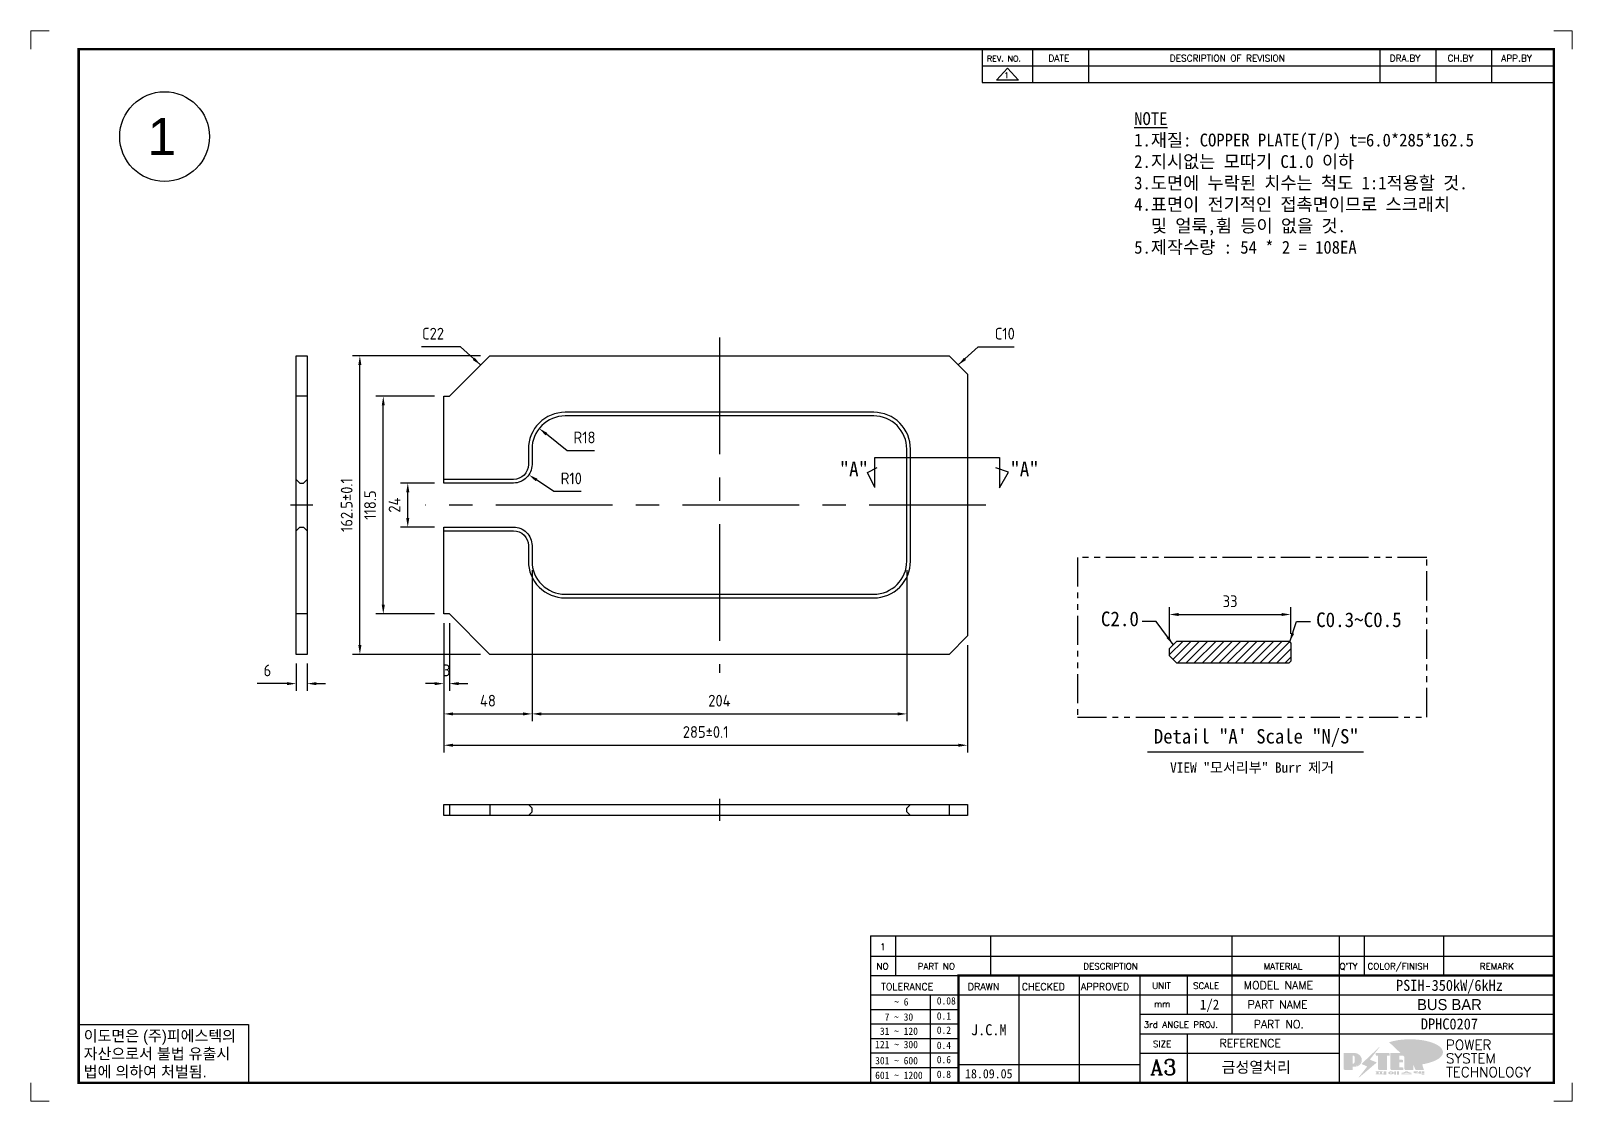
# Model space of a CAD drawing. Header units: millimetres. Extents: x 282 to 14566, y -4134 to 5341.
# Drawn here: x 1923 to 2762, y -365 to 218 of the extents above; entities that cross this region are included whole.
import ezdxf
from ezdxf.enums import TextEntityAlignment as Align

# ---------------------------------------------------------------- set-up
doc = ezdxf.new("R2010")
doc.units = ezdxf.units.MM
for name, pattern in [('CENTER2', [28.575, 19.05, -3.175, 3.175, -3.175]), ('CENTERX2', [101.6, 63.5, -12.7, 12.7, -12.7]), ('HIDDEN2', [4.7625, 3.175, -1.5875]), ('PHANTOM', [63.5, 31.75, -6.35, 6.35, -6.35, 6.35, -6.35])]:
    doc.linetypes.add(name, pattern=pattern)
for name, color, linetype in [('FORMAT-1', 7, 'Continuous'), ('line', 3, 'Continuous'), ('Text', 2, 'Continuous')]:
    doc.layers.add(name, color=color, linetype=linetype)
doc.styles.add('arial_ttf', font='arial.ttf')
doc.styles.add('h1', font='')
doc.styles.add('HAN', font='')
doc.styles.add('RC', font='ROMANC.SHX')
doc.styles.add('ROMANT', font='romant__.ttf')
doc.styles.add('RT', font='ROMANT.SHX', dxfattribs={"oblique": 15})
doc.styles.get("Standard").update_dxf_attribs({"font": 'ISOCP.SHX', "bigfont": 'WHGTXT.SHX'})
doc.styles.get('h1').set_extended_font_data('New Gulim')
doc.styles.get('HAN').set_extended_font_data('GulimChe')
doc.dimstyles.new('PS-2', dxfattribs={"dimscale": 2, "dimtxt": 3.2, "dimasz": 2.5, "dimexe": 2, "dimexo": 2.5, "dimgap": 2, "dimtad": 1, "dimtoh": 1, "dimrnd": 0.05, "dimzin": 12, "dimdsep": 46, "dimtxsty": 'Standard', "dimcen": 0, "dimclrt": 2, "dimazin": 3, "dimtfac": 1, "dimtofl": 0, "dimtmove": 0, "dimatfit": 3, "dimfxl": 0, "dimtolj": 1, "dimtzin": 0, "dimarcsym": 0})

# ---------------------------------------------------------------- blocks, each defined once
blk = doc.blocks.new('*D210')
at = {"color": 0, "lineweight": -2}
for p, q in [((2147.69, -104.57), (2147.69, -175.05)), ((2432.69, -116.57), (2432.69, -175.05)), ((2152.69, -171.05), (2427.69, -171.05))]:
    blk.add_line(p, q, dxfattribs=at)
at = {"color": 0}
for points in [[(2152.69, -170.21), (2152.69, -171.88), (2147.69, -171.05)], [(2427.69, -170.21), (2427.69, -171.88), (2432.69, -171.05)]]:
    blk.add_solid(points, dxfattribs=at)
at = {"layer": 'DEFPOINTS', "color": 0}
for p in [(2147.69, -99.57), (2432.69, -111.57), (2432.69, -171.05)]:
    blk.add_point(p, dxfattribs=at)
at = {"color": 2, "insert": (2290.19, -163.84), "char_height": 6.4, "attachment_point": 5}
blk.add_mtext('\\A1;285±0.1', dxfattribs=at)
blk = doc.blocks.new('*D211')
at = {"color": 0, "lineweight": -2}
for p, q in [((2142.69, -28.32), (2124.05, -28.32)), ((2128.05, -47.32), (2128.05, -33.32)), ((2142.69, -52.32), (2124.05, -52.32))]:
    blk.add_line(p, q, dxfattribs=at)
at = {"color": 0}
for points in [[(2127.22, -33.32), (2128.89, -33.32), (2128.05, -28.32)], [(2127.22, -47.32), (2128.89, -47.32), (2128.05, -52.32)]]:
    blk.add_solid(points, dxfattribs=at)
at = {"layer": 'DEFPOINTS', "color": 0}
for p in [(2128.05, -28.32), (2147.69, -28.32), (2147.69, -52.32)]:
    blk.add_point(p, dxfattribs=at)
at = {"color": 2, "insert": (2120.85, -40.32), "char_height": 6.4, "attachment_point": 5, "rotation": 90}
blk.add_mtext('\\A1;24', dxfattribs=at)
blk = doc.blocks.new('*D212')
at = {"color": 0, "lineweight": -2}
for p, q in [((2142.69, 18.93), (2110.73, 18.93)), ((2114.73, -94.57), (2114.73, 13.93)), ((2142.69, -99.57), (2110.73, -99.57))]:
    blk.add_line(p, q, dxfattribs=at)
at = {"color": 0}
for points in [[(2113.9, 13.93), (2115.56, 13.93), (2114.73, 18.93)], [(2113.9, -94.57), (2115.56, -94.57), (2114.73, -99.57)]]:
    blk.add_solid(points, dxfattribs=at)
at = {"layer": 'DEFPOINTS', "color": 0}
for p in [(2114.73, 18.93), (2147.69, 18.93), (2147.69, -99.57)]:
    blk.add_point(p, dxfattribs=at)
at = {"color": 2, "insert": (2107.53, -40.32), "char_height": 6.4, "attachment_point": 5, "rotation": 90}
blk.add_mtext('\\A1;118.5', dxfattribs=at)
blk = doc.blocks.new('*D213')
at = {"color": 0, "lineweight": -2}
for p, q in [((2167.69, 40.93), (2097.99, 40.93)), ((2101.99, -116.57), (2101.99, 35.93)), ((2167.69, -121.57), (2097.99, -121.57))]:
    blk.add_line(p, q, dxfattribs=at)
at = {"color": 0}
for points in [[(2101.15, 35.93), (2102.82, 35.93), (2101.99, 40.93)], [(2101.15, -116.57), (2102.82, -116.57), (2101.99, -121.57)]]:
    blk.add_solid(points, dxfattribs=at)
at = {"layer": 'DEFPOINTS', "color": 0}
for p in [(2101.99, 40.93), (2172.69, 40.93), (2172.69, -121.57)]:
    blk.add_point(p, dxfattribs=at)
at = {"color": 2, "insert": (2094.79, -40.32), "char_height": 6.4, "attachment_point": 5, "rotation": 90}
blk.add_mtext('\\A1;162.5±0.1', dxfattribs=at)
blk = doc.blocks.new('*D214')
at = {"color": 0, "lineweight": -2}
for p, q in [((2147.69, -104.57), (2147.69, -141.51)), ((2150.69, -104.57), (2150.69, -141.51)), ((2142.69, -137.51), (2137.69, -137.51)), ((2155.69, -137.51), (2160.69, -137.51))]:
    blk.add_line(p, q, dxfattribs=at)
at = {"color": 0}
for points in [[(2142.69, -136.67), (2142.69, -138.34), (2147.69, -137.51)], [(2155.69, -136.67), (2155.69, -138.34), (2150.69, -137.51)]]:
    blk.add_solid(points, dxfattribs=at)
at = {"layer": 'DEFPOINTS', "color": 0}
for p in [(2147.69, -99.57), (2150.69, -99.57), (2150.69, -137.51)]:
    blk.add_point(p, dxfattribs=at)
at = {"color": 2, "insert": (2149.19, -130.31), "char_height": 6.4, "attachment_point": 5}
blk.add_mtext('\\A1;3', dxfattribs=at)
blk = doc.blocks.new('*D215')
at = {"color": 0, "lineweight": -2}
for p, q in [((2195.69, -75.82), (2195.69, -157.99)), ((2147.69, -104.57), (2147.69, -157.99)), ((2152.69, -153.99), (2190.69, -153.99))]:
    blk.add_line(p, q, dxfattribs=at)
at = {"color": 0}
for points in [[(2152.69, -153.16), (2152.69, -154.83), (2147.69, -153.99)], [(2190.69, -153.16), (2190.69, -154.83), (2195.69, -153.99)]]:
    blk.add_solid(points, dxfattribs=at)
at = {"layer": 'DEFPOINTS', "color": 0}
for p in [(2195.69, -70.82), (2147.69, -99.57), (2195.69, -153.99)]:
    blk.add_point(p, dxfattribs=at)
at = {"color": 2, "insert": (2171.69, -146.79), "char_height": 6.4, "attachment_point": 5}
blk.add_mtext('\\A1;48', dxfattribs=at)
blk = doc.blocks.new('*D216')
at = {"color": 0, "lineweight": -2}
for p, q in [((2195.69, -75.82), (2195.69, -157.99)), ((2399.69, -75.82), (2399.69, -157.99)), ((2200.69, -153.99), (2394.69, -153.99))]:
    blk.add_line(p, q, dxfattribs=at)
at = {"color": 0}
for points in [[(2200.69, -153.16), (2200.69, -154.83), (2195.69, -153.99)], [(2394.69, -153.16), (2394.69, -154.83), (2399.69, -153.99)]]:
    blk.add_solid(points, dxfattribs=at)
at = {"layer": 'DEFPOINTS', "color": 0}
for p in [(2195.69, -70.82), (2399.69, -70.82), (2399.69, -153.99)]:
    blk.add_point(p, dxfattribs=at)
at = {"color": 2, "insert": (2297.69, -146.79), "char_height": 6.4, "attachment_point": 5}
blk.add_mtext('\\A1;204', dxfattribs=at)
blk = doc.blocks.new('*D217')
at = {"color": 0, "lineweight": -2}
for p, q in [((2214.82, -10.72), (2203.52, -1.72)), ((2229.7, -10.72), (2214.82, -10.72))]:
    blk.add_line(p, q, dxfattribs=at)
at = {"color": 0}
blk.add_solid([(2204.04, -1.07), (2203, -2.38), (2199.61, 1.39)], dxfattribs=at)
at = {"layer": 'DEFPOINTS', "color": 0}
for p in [(2199.61, 1.39), (2213.69, -9.82)]:
    blk.add_point(p, dxfattribs=at)
at = {"color": 2, "insert": (2224.26, -3.52), "char_height": 6.4, "attachment_point": 5}
blk.add_mtext('\\A1;R18', dxfattribs=at)
blk = doc.blocks.new('*D156')
at = {"color": 0, "lineweight": -2}
for p, q in [((2207.63, -33), (2198.16, -26.66)), ((2222.52, -33), (2207.63, -33))]:
    blk.add_line(p, q, dxfattribs=at)
at = {"color": 0}
blk.add_solid([(2198.62, -25.97), (2197.69, -27.36), (2194, -23.88)], dxfattribs=at)
at = {"layer": 'DEFPOINTS', "color": 0}
for p in [(2185.69, -18.32), (2194, -23.88)]:
    blk.add_point(p, dxfattribs=at)
at = {"color": 2, "insert": (2217.07, -25.8), "char_height": 6.4, "attachment_point": 5}
blk.add_mtext('\\A1;R10', dxfattribs=at)
blk = doc.blocks.new('*D157')
at = {"color": 0, "lineweight": -2}
for p, q in [((2542.67, -113.33), (2542.67, -95.88)), ((2547.67, -99.88), (2603.67, -99.88)), ((2608.67, -110.33), (2608.67, -95.88))]:
    blk.add_line(p, q, dxfattribs=at)
at = {"color": 0}
for points in [[(2547.67, -99.04), (2547.67, -100.71), (2542.67, -99.88)], [(2603.67, -99.04), (2603.67, -100.71), (2608.67, -99.88)]]:
    blk.add_solid(points, dxfattribs=at)
at = {"layer": 'DEFPOINTS', "color": 0}
for p in [(2608.67, -99.88), (2608.67, -115.33), (2542.67, -118.33)]:
    blk.add_point(p, dxfattribs=at)
at = {"color": 2, "insert": (2575.67, -92.68), "char_height": 6.4, "attachment_point": 5}
blk.add_mtext('\\A1;33', dxfattribs=at)
blk = doc.blocks.new('*D158')
at = {"color": 0, "lineweight": -2}
for p, q in [((2067.3, -126.57), (2067.3, -141.51)), ((2073.3, -126.57), (2073.3, -141.51)), ((2062.3, -137.51), (2046.04, -137.51)), ((2078.3, -137.51), (2083.3, -137.51))]:
    blk.add_line(p, q, dxfattribs=at)
at = {"color": 0}
for points in [[(2062.3, -136.67), (2062.3, -138.34), (2067.3, -137.51)], [(2078.3, -136.67), (2078.3, -138.34), (2073.3, -137.51)]]:
    blk.add_solid(points, dxfattribs=at)
at = {"layer": 'DEFPOINTS', "color": 0}
for p in [(2067.3, -121.57, 0), (2073.3, -121.57, 0), (2067.3, -137.51)]:
    blk.add_point(p, dxfattribs=at)
at = {"color": 2, "insert": (2051.67, -130.31), "char_height": 6.4, "attachment_point": 5}
blk.add_mtext('\\A1;6', dxfattribs=at)
blk = doc.blocks.new('t3')
for p, q in [((0, 15.88), (46.25, 15.88)), ((0, 15.88), (0, 0)), ((46.25, 15.88), (46.25, 0)), ((0, 0), (46.25, 0))]:
    blk.add_line(p, q)
at = {"color": 1, "style": 'h1'}
for s, p in [('이도면은 (주)피에스텍의', (1.4, 11.29)), ('자산으로서 불법 유출시', (1.4, 6.41)), ('법에 의하여 처벌됨.', (1.4, 1.52))]:
    blk.add_text(s, height=3, dxfattribs=at).set_placement(p)
blk = doc.blocks.new('new LOGO')
at = {"layer": 'line'}
h = blk.add_hatch(color=1, dxfattribs=at)
h.paths.add_polyline_path([(41.5, 16.4), (54.3, 16.4, 1), (54.3, 82.9), (0, 82.9), (0, -0.1), (41.5, -0.1)])
h.paths.add_polyline_path([(41.5, 27.9), (41.5, 71.9), (43.6, 71.9, -0.414214), (54.6, 60.9), (54.6, 38.9, -0.414214), (43.6, 27.9)], flags=16)
h.paths.add_polyline_path([(214.7, 71.9), (227.5, 71.9), (227.5, 82.9), (159.7, 82.9), (159.7, 71.9), (172.5, 71.9), (172.5, -0.1), (214.7, -0.1)])
h.paths.add_polyline_path([(276, 37.4), (294.8, 37.4), (294.8, 49.1), (276, 49.1), (276, 71.9), (294.8, 71.9), (294.8, 82.9), (234.5, 82.9), (234.5, -0.1), (297, -0.1), (297, 10.9), (276, 10.9)])
h.paths.add_polyline_path([(347.2, 35.2), (359.7, -0.1), (400.5, -0.1), (379.6, 66.8), (399.7, 82.9), (380.6, 82.9), (347.2, 61.6), (347.2, 82.9), (305.5, 82.9), (305.5, -0.1), (347.2, -0.1)])
h = blk.add_hatch(color=250, dxfattribs=at)
h.paths.add_polyline_path([(44.5, 69.4), (46.6, 69.4, -0.129793), (52, 68, 0.221832), (43.6, 71.9), (41.5, 71.9), (41.5, 27.9), (43.6, 27.9, 0.02048), (44.5, 28)], flags=17)
h.paths.add_polyline_path([(44.5, 13.9), (57.3, 13.9, 0.72362), (77.1, 73.9, -0.679777), (54.3, 16.4), (41.5, 16.4), (41.5, -0.1), (3, -0.1), (3, -2.6), (44.5, -2.6)])
h.paths.add_polyline_path([(117.9, 14.2), (71.5, -44.4), (77.1, -39.6), (120.8, 15.6), (92, 28.9), (173.3, 106), (177.5, 111.4), (89.1, 27.6)])
h.paths.add_polyline_path([(162.7, 71.9), (162.7, 69.4), (172.5, 69.4), (172.5, 71.9)], flags=17)
h.paths.add_polyline_path([(217.7, 69.4), (230.5, 69.4), (230.5, 80.4), (227.5, 80.4), (227.5, 71.9), (214.7, 71.9), (214.7, -0.1), (175.5, -0.1), (175.5, -2.6), (217.7, -2.6)])
h.paths.add_polyline_path([(297.8, 46.6), (294.8, 46.6), (294.8, 37.4), (276, 37.4), (276, 10.9), (279, 10.9), (279, 34.9), (297.8, 34.9)])
h.paths.add_polyline_path([(300, 8.4), (297, 8.4), (297, -0.1), (237.5, -0.1), (237.5, -2.6), (300, -2.6)])
h.paths.add_polyline_path([(297.8, 80.4), (294.8, 80.4), (294.8, 71.9), (276, 71.9), (276, 49.1), (279, 49.1), (279, 69.4), (297.8, 69.4)])
h.paths.add_polyline_path([(350.2, 80.4), (347.2, 80.4), (347.2, 61.6), (350.2, 63.5)])
h.paths.add_polyline_path([(350.2, 26.7), (347.2, 35.2), (347.2, -0.1), (308.5, -0.1), (308.5, -2.6), (350.2, -2.6)])
h.paths.add_polyline_path([(402.7, 80.4), (396.5, 80.4), (379.6, 66.8), (400.5, -0.1), (361.8, -0.1), (362.7, -2.6), (403.5, -2.6), (382.6, 64.3)])
blk.add_hatch(color=5, dxfattribs=at).paths.add_polyline_path([(166.3, 35), (131, 49), (180.4, 112.7), (92, 28.9), (120.8, 15.6), (74.4, -43)])
h = blk.add_hatch(color=253, dxfattribs=at)
edge = h.paths.add_edge_path()
edge.add_ellipse((333.9, 86.4), major_axis=(-165.9, 0), ratio=0.39426, start_angle=111.51268, end_angle=334.46902)
edge.add_ellipse((314.1, 81.2), major_axis=(-153.7, 0), ratio=0.40699, start_angle=121.30662, end_angle=327.74369, ccw=False)
edge.add_line((394, 27.8), (394.7, 25.6))
h = blk.add_hatch(color=250, dxfattribs=at)
edge = h.paths.add_edge_path()
edge.add_ellipse((237.8, -17.6), major_axis=(-14.3, 0), ratio=0.526336, start_angle=192.2456, end_angle=269.07481)
edge.add_line((238.1, -10.1), (237.6, -10.1))
edge.add_ellipse((237.8, -17.6), major_axis=(-14.3, 0), ratio=0.526336, start_angle=270.92519, end_angle=449.07481)
edge.add_line((237.6, -25.1), (238.1, -25.1))
edge.add_ellipse((237.8, -17.6), major_axis=(-14.3, 0), ratio=0.526336, start_angle=450.92519, end_angle=527.7544)
edge.add_line((251.7, -19.2), (254.1, -19.2))
edge.add_line((254.1, -19.2), (254.1, -27.1))
edge.add_line((254.1, -27.1), (263.1, -27.1))
edge.add_line((263.1, -27.1), (263.1, -10.1))
edge.add_line((263.1, -10.1), (254.1, -10.1))
edge.add_line((254.1, -10.1), (254.1, -16))
edge.add_line((254.1, -16), (251.7, -16))
h.paths.add_polyline_path([(241, -16.4), (241, -18.7, -1), (234.4, -18.7), (234.4, -16.4, -1)], flags=16)
h.paths.add_polyline_path([(278.2, -10.1), (268.1, -10.1), (268.1, -27.1), (278.2, -27.1)])
h.paths.add_polyline_path([(310.3, -10.1), (310.3, -11.1, -0.157169), (289.3, -17.5), (294, -19.9, 0.128407), (316.3, -15.9, 0.128407), (338.6, -19.9), (343.3, -17.5, -0.157169), (322.2, -11.1), (322.2, -10.1)])
h.paths.add_polyline_path([(342.1, -25.1), (342.1, -22.3), (290.4, -22.3), (290.4, -25.1)])
h.paths.add_polyline_path([(352, -10.1), (352, -16.2, 0.414214), (354, -18.2), (378.7, -18.2), (378.7, -19.6), (390.2, -19.6), (390.2, -10.1), (378.7, -10.1), (378.7, -13.6), (374.7, -13.6), (374.7, -15.1), (378.7, -15.1), (378.7, -16.2), (364.7, -16.2), (364.7, -15.1), (371.2, -15.1), (371.2, -13.6), (364.7, -13.6), (364.7, -12.6), (374.7, -12.6), (374.7, -10.1)])
h.paths.add_polyline_path([(393.8, -10.1), (393.8, -19.6), (405, -19.6), (405, -10.1)])
h.paths.add_polyline_path([(405, -27.1), (405, -20.9), (356.8, -20.9), (356.8, -23), (391.8, -23), (391.8, -27.1)])
h.paths.add_polyline_path([(200.4, -10.1), (200.4, -22.3), (193.2, -22.3), (193.2, -12.6), (196.6, -12.6), (196.6, -10.1), (161, -10.1), (161, -12.6), (164.5, -12.6), (164.5, -22.3), (161, -22.3), (161, -25.1), (200.4, -25.1), (200.4, -27.1), (213.9, -27.1), (213.9, -10.1)])
h.paths.add_polyline_path([(182, -12.6), (175.6, -12.6), (175.6, -22.3), (182, -22.3)], flags=17)
blk = doc.blocks.new('format-3')
at = {"color": 3, "lineweight": 9}
for p, q in [((0, 286.3), (0, 291.3)), ((5, 291.3), (0, 291.3)), ((414.5, 291.3), (419.5, 291.3)), ((419.5, 286.3), (419.5, 291.3)), ((0, 5), (0, 0)), ((419.5, 5), (419.5, 0)), ((5, 0), (0, 0)), ((414.5, 0), (419.5, 0))]:
    blk.add_line(p, q, dxfattribs=at)
at = {"color": 180}
for p, q in [((258.97, 281.75), (258.97, 286.3)), ((272.71, 281.75), (272.71, 286.3)), ((287.94, 281.75), (287.94, 286.3)), ((367.22, 281.75), (367.22, 286.3)), ((382.45, 281.75), (382.45, 286.3)), ((397.61, 281.75), (397.61, 286.3)), ((258.97, 281.75), (414.5, 281.75)), ((228.5, 39.49), (228.5, 5)), ((228.5, 39.49), (414.5, 39.49)), ((235.29, 39.49), (235.29, 34.21)), ((261.24, 34.21), (261.24, 39.49)), ((326.9, 39.49), (326.9, 34.21)), ((356.11, 39.49), (356.11, 34.21)), ((362.93, 39.49), (362.93, 34.21)), ((384.48, 39.49), (384.48, 34.21)), ((228.5, 34.21), (252.48, 34.21)), ((268.96, 5), (268.96, 34.21)), ((285.45, 5), (285.45, 34.21)), ((301.94, 5), (301.94, 34.21)), ((314.72, 34.21), (314.72, 23.65)), ((326.9, 34.21), (326.9, 18.37)), ((356.11, 34.21), (356.11, 5)), ((228.5, 28.93), (252.48, 28.93)), ((244.89, 5.23), (244.89, 28.93)), ((252.48, 28.93), (414.5, 28.93)), ((228.5, 24.98), (252.48, 24.98)), ((228.5, 21.03), (252.48, 21.03)), ((301.94, 23.65), (414.5, 23.65)), ((228.5, 17.08), (252.48, 17.08)), ((301.94, 18.37), (414.5, 18.37)), ((314.72, 18.37), (314.72, 5)), ((228.5, 13.13), (252.48, 13.13)), ((301.94, 13.09), (356.11, 13.09)), ((228.5, 9.18), (252.48, 9.18)), ((252.48, 9.95), (301.94, 9.95))]:
    blk.add_line(p, q, dxfattribs=at)
at = {"const_width": 0.7}
blk.add_lwpolyline([(252.48, 5), (252.48, 34.21), (414.5, 34.21)], dxfattribs=at)
at = {"layer": 'FORMAT-1', "const_width": 0.7}
blk.add_lwpolyline([(13, 5), (13, 286.3), (414.5, 286.3), (414.5, 5)], close=True, dxfattribs=at)
blk.add_blockref('t3', (13, 5))
at = {"xscale": 0.05400000000000027, "yscale": 0.05400000000000027, "zscale": 0.05400000000000027}
blk.add_blockref('new LOGO', (357.35, 8.65), dxfattribs=at)
at = {"color": 2}
for s, height, style, p in [('REV. NO.', 1.56, 'RC', (260.23, 282.95)), ('DATE', 1.788, 'RC', (276.95, 282.94)), ('DESCRIPTION OF REVISION', 1.7875, 'RC', (309.98, 282.94)), ('DRA.BY', 1.788, 'RC', (369.83, 282.94)), ('CH.BY', 1.788, 'RC', (385.59, 282.94)), ('APP.BY', 1.788, 'RC', (400.18, 282.94)), ('COLOR/FINISH', 1.7424, 'RC', (363.8, 35.83)), ('NO', 1.742, 'RC', (230.16, 35.83)), ('PART NO', 1.742, 'RC', (241.36, 35.83)), ('DESCRIPTION', 1.7424, 'RC', (286.43, 35.83)), ('MATERIAL', 1.742, 'RC', (335.52, 35.83)), ("Q'TY", 1.742, 'RC', (356.17, 35.83)), ('REMARK', 1.742, 'RC', (394.37, 35.83)), (' TOLERANCE', 1.9, 'RC', (230.11, 30.22)), ('DRAWN', 1.9, 'RC', (255, 30.22)), ('CHECKED', 1.9, 'RC', (269.71, 30.22)), ('APPROVED', 1.9, 'RC', (285.8, 30.22)), ('UNIT', 1.742, 'RC', (305.19, 30.55)), ('SCALE', 1.742, 'RC', (316.32, 30.55)), ('MODEL NAME', 2.178, 'RC', (330.12, 30.46)), ('    ~ 6', 2, 'HAN', (229.8, 26.03)), ('0.08', 2, 'HAN', (246.57, 26.31)), ('mm', 1.742, 'RC', (305.67, 25.56)), ('PART NAME', 2.178, 'RC', (331.17, 25.24)), ('  7 ~ 30', 2, 'HAN', (229.8, 21.91)), ('0.1', 2, 'HAN', (246.57, 22.2)), ('3rd ANGLE PROJ.', 1.7424, 'RC', (302.87, 19.97)), ('PART NO.', 2.178, 'RC', (332.84, 19.85)), (' 31 ~ 120', 2, 'HAN', (229.8, 18.04)), ('0.2', 2, 'HAN', (246.57, 18.32)), ('REFERENCE', 2.178, 'RC', (323.52, 14.69)), ('121 ~ 300', 2, 'HAN', (229.8, 14.42)), ('0.4', 2, 'HAN', (246.57, 14.2)), ('SIZE', 1.742, 'RC', (305.39, 14.71)), ('301 ~ 600', 2, 'HAN', (229.8, 10.04)), ('0.6', 2, 'HAN', (246.57, 10.32)), ('601 ~ 1200', 2, 'HAN', (229.8, 6.05)), ('0.8', 2, 'HAN', (246.57, 6.33))]:
    blk.add_text(s, height=height, dxfattribs=dict(at, style=style)).set_placement(p)
at = {"style": 'ROMANT'}
for s, p in [('POWER', (385.15, 13.96)), ('SYSTEM', (385.15, 10.31)), ('TECHNOLOGY', (385.15, 6.56))]:
    blk.add_text(s, height=2.7, dxfattribs=at).set_placement(p)
at = {"color": 2, "lineweight": 25, "style": 'RC'}
blk.add_text('A3', height=4.182, dxfattribs=at).set_placement((304.61, 7.14))
at = {"style": 'HAN'}
for tag, height, p in [('MODEL-NAME', 3, (386.1, 31.53)), ('SCALE', 2.7, (320.81, 26.29)), ('PART-NAME', 3, (386.1, 26.29)), ('CH-BY', 3, (277.21, 19.44)), ('PART-NO', 3, (386.1, 21.01)), ('DRA-BY', 3, (260.72, 19.44)), ('APP-BY', 3, (293.7, 19.44)), ('DRA-DATE', 2.5, (260.72, 7.47)), ('CH-DATE', 2.5, (277.21, 7.47)), ('APP-DATE', 2.5, (293.7, 7.47)), ('관련업체', 3, (333.52, 9.26))]:
    blk.add_attdef(tag, text='', height=height, dxfattribs=at).set_placement(p, align=Align.MIDDLE_CENTER)
blk = doc.blocks.new('no3')
at = {"color": 180}
for p, q in [((0, 5.5), (0, 0)), ((0, 5.5), (186, 5.5)), ((6.79, 5.5), (6.79, 0)), ((32.74, 0.11), (32.74, 5.5)), ((98.4, 5.5), (98.4, 0)), ((127.61, 5.5), (127.61, 0)), ((134.43, 5.5), (134.43, 0)), ((155.98, 5.5), (155.98, 0))]:
    blk.add_line(p, q, dxfattribs=at)
at = {"color": 2, "style": 'HAN'}
for tag, p in [('PART-NO', (19.76, 2.75)), ('MATERIAL', (111.38, 2.75)), ("Q'TY", (131.02, 2.75)), ('COLOR/FINISH', (145.2, 2.75)), ('REMARK', (170.76, 2.75))]:
    blk.add_attdef(tag, text='', height=2.9, dxfattribs=at).set_placement(p, align=Align.MIDDLE_CENTER)
blk.add_attdef('DESCRIPTION', text='', height=2.9, dxfattribs=at).set_placement((34.51, 2.75), align=Align.MIDDLE_LEFT)
at = {"color": 2, "style": 'RT', "oblique": 15}
blk.add_attdef('NO', text='', height=1.74, dxfattribs=at).set_placement((3.38, 2.51), align=Align.MIDDLE_CENTER)
blk = doc.blocks.new('re3')
at = {"color": 180}
for p, q in [((0, 0), (0, -4.55)), ((6.87, -0.64), (3.86, -3.91)), ((9.88, -3.91), (3.86, -3.91)), ((6.87, -0.64), (9.88, -3.91)), ((13.74, -4.55), (13.74, 0)), ((28.97, -4.55), (28.97, 0)), ((108.25, -4.55), (108.25, 0)), ((123.49, -4.55), (123.49, 0)), ((138.64, -4.55), (138.64, 0)), ((0, -4.55), (155.53, -4.55))]:
    blk.add_line(p, q, dxfattribs=at)
at = {"color": 2, "style": 'RC', "oblique": 15}
blk.add_attdef('REV.NO', text='', height=1.56, dxfattribs=at).set_placement((6.59, -2.56), align=Align.MIDDLE_CENTER)
blk.add_attdef('-1', text='', height=1.56, dxfattribs=at).set_placement((9.37, -1.66), align=Align.MIDDLE_LEFT)
at = {"color": 2, "style": 'HAN'}
for tag, p in [('REV.-DATE', (21.36, -2.28)), ('DRA.BY', (115.87, -2.28)), ('CH.BY', (131.07, -2.28)), ('APP.BY', (147.09, -2.28))]:
    blk.add_attdef(tag, text='', height=2.5, dxfattribs=at).set_placement(p, align=Align.MIDDLE_CENTER)
blk.add_attdef('DESCRIPTION-OF-REVISION', text='', height=2.5, dxfattribs=at).set_placement((31.61, -2.28), align=Align.MIDDLE_LEFT)

msp = doc.modelspace()

# ---------------------------------------------------------------- hatches: boundary and pattern name
h = msp.add_hatch()
h.set_pattern_fill('ANSI31', color=256)
h.set_pattern_definition([(45, (-1069.887, 9040.1415), (-2.245064, 2.245064), [])])
h.paths.add_polyline_path([(2607.672, -126.331), (2608.672, -125.331), (2608.672, -115.331), (2607.672, -114.331), (2546.672, -114.331), (2542.672, -118.331), (2542.672, -122.331), (2546.672, -126.331)])

# ---------------------------------------------------------------- linework, layer by layer
at = {"color": 1, "linetype": 'CENTERX2'}
for p, q in [((2297.689, 50.928), (2297.689, -131.572)), ((2076.304, -40.322, 0), (2064.304, -40.322, 0)), ((2442.689, -40.322), (2137.689, -40.322))]:
    msp.add_line(p, q, dxfattribs=at)
at = {"color": 1}
for p, q in [((2073.304, 18.928), (2067.304, 18.928)), ((2073.304, -99.572), (2067.304, -99.572)), ((2150.689, -203.271), (2150.689, -209.271)), ((2172.675, -203.271), (2172.675, -209.271)), ((2422.689, -203.271), (2422.689, -209.271))]:
    msp.add_line(p, q, dxfattribs=at)
for p, q in [((2382.233, -30.712), (2382.233, -14.393)), ((2382.233, -14.393), (2450.145, -14.393)), ((2450.145, -14.393), (2450.145, -30.854)), ((2378.292, -22.546), (2383.646, -19.94)), ((2382.233, -30.712), (2378.292, -22.546)), ((2454.994, -22.464), (2448.227, -20.114)), ((2450.145, -30.854), (2454.994, -22.464)), ((2530.742, -174.623), (2648.216, -174.623))]:
    msp.add_line(p, q)
at = {"color": 6, "linetype": 'PHANTOM', "ltscale": 0.5}
for p, q in [((2492.541, -68.843), (2492.541, -155.747)), ((2682.693, -68.843), (2492.541, -68.843)), ((2682.693, -155.747), (2682.693, -68.843)), ((2492.541, -155.747), (2682.693, -155.747))]:
    msp.add_line(p, q, dxfattribs=at)
at = {"color": 1, "linetype": 'CENTER2'}
msp.add_line((2297.689, -200.271), (2297.689, -212.271), dxfattribs=at)
at = {"color": 1, "elevation": 0}
msp.add_lwpolyline([(2067.304, 40.928), (2073.304, 40.928), (2073.304, -121.572), (2067.304, -121.572)], close=True, dxfattribs=at)
at = {"color": 1}
msp.add_lwpolyline([(2213.689, -88.822), (2381.689, -88.822, 0.4142136), (2399.689, -70.822), (2399.689, -9.822, 0.4142136), (2381.689, 8.178), (2213.689, 8.178, 0.4142136), (2195.689, -9.822), (2195.689, -18.322, -0.4142136), (2185.689, -28.322), (2147.689, -28.322), (2147.689, 18.928), (2150.689, 18.928), (2172.689, 40.928), (2422.689, 40.928), (2432.689, 30.928), (2432.689, -111.572), (2422.689, -121.572), (2172.689, -121.572), (2150.689, -99.572), (2147.689, -99.572), (2147.689, -52.322), (2185.689, -52.322, -0.4142136), (2195.689, -62.322), (2195.689, -70.822, 0.4142136)], format="xyb", close=True, dxfattribs=at)
msp.add_lwpolyline([(2147.689, -54.322), (2185.689, -54.322, -0.4142136), (2193.689, -62.322), (2193.689, -70.822, 0.4142136), (2213.689, -90.822), (2381.689, -90.822, 0.4142136), (2401.689, -70.822), (2401.689, -9.822, 0.4142136), (2381.689, 10.178), (2213.689, 10.178, 0.4142136), (2193.689, -9.822), (2193.689, -18.322, -0.4142136), (2185.689, -26.322), (2147.689, -26.322)], format="xyb", dxfattribs=at)
at = {"color": 2, "linetype": 'HIDDEN2'}
for points in [[(2067.304, -26.322), (2069.304, -28.322), (2071.304, -28.322), (2073.304, -26.322)], [(2067.304, -54.322), (2069.304, -52.322), (2071.304, -52.322), (2073.304, -54.322)], [(2193.689, -209.271), (2195.689, -207.271), (2195.689, -205.271), (2193.689, -203.271)], [(2401.689, -209.271), (2399.689, -207.271), (2399.689, -205.271), (2401.689, -203.271)]]:
    msp.add_lwpolyline(points, dxfattribs=at)
at = {"color": 1}
for points in [[(2546.672, -126.331), (2542.672, -122.331), (2542.672, -118.331), (2546.672, -114.331)], [(2546.672, -114.331), (2607.672, -114.331), (2608.672, -115.331), (2608.672, -125.331), (2607.672, -126.331), (2546.672, -126.331)]]:
    msp.add_lwpolyline(points, dxfattribs=at)
msp.add_lwpolyline([(2147.689, -203.271), (2432.689, -203.271), (2432.689, -209.271), (2147.689, -209.271)], close=True, dxfattribs=at)
msp.add_circle((1995.666, 160.244), 24.43)

# ---------------------------------------------------------------- block references
ref = msp.add_blockref('format-3', (1922.876, -364.78), dxfattribs=dict(xscale=2, yscale=2, zscale=2))
ref.add_attrib('DRA-DATE', '18.09.05', dxfattribs={"height": 5, "style": 'HAN'}).set_placement((2444.316, -349.83), align=Align.MIDDLE_CENTER)
ref.add_attrib('DRA-BY', 'J.C.M', dxfattribs={"height": 6, "style": 'HAN'}).set_placement((2444.316, -325.896), align=Align.MIDDLE_CENTER)
ref.add_attrib('MODEL-NAME', 'PSIH-350kW/6kHz', dxfattribs={"height": 6, "style": 'HAN'}).set_placement((2695.067, -301.73), align=Align.MIDDLE_CENTER)
ref.add_attrib('PART-NAME', 'BUS BAR', dxfattribs={"height": 6, "style": 'h1'}).set_placement((2695.067, -312.192), align=Align.MIDDLE_CENTER)
ref.add_attrib('PART-NO', 'DPHC0207', dxfattribs={"height": 6, "style": 'HAN'}).set_placement((2695.067, -322.752), align=Align.MIDDLE_CENTER)
ref.add_attrib('SCALE', '1/2', dxfattribs={"height": 5.4, "style": 'HAN'}).set_placement((2564.492, -312.192), align=Align.MIDDLE_CENTER)
ref.add_attrib('관련업체', '금성열처리', dxfattribs={"height": 6, "style": 'h1'}).set_placement((2589.923, -346.255), align=Align.MIDDLE_CENTER)
ref = msp.add_blockref('re3', (2440.808, 198.72), dxfattribs=dict(xscale=2, yscale=2, zscale=2))
ref.add_attrib('REV.NO', '1', dxfattribs={"color": 2, "height": 3.12, "style": 'RC'}).set_placement((2453.984, 193.605), align=Align.MIDDLE_CENTER)
ref = msp.add_blockref('no3', (2379.876, -285.792), dxfattribs=dict(xscale=2, yscale=2, zscale=2))
ref.add_attrib('NO', '1', dxfattribs={"color": 2, "height": 3.48, "style": 'RT'}).set_placement((2386.645, -280.778), align=Align.MIDDLE_CENTER)

# ---------------------------------------------------------------- texts
at = {"color": 2, "style": 'HAN'}
for s, height, p in [('"A"', 8, (2363.114, -24.681)), ('"A"', 8, (2456.016, -24.681)), ('VIEW "모서리부" Burr 제거', 5.6, (2543.027, -185.998))]:
    msp.add_text(s, height=height, dxfattribs=at).set_placement(p)
for s, height, p in [('C2.0', 8, (2515.694, -102.26)), ('C0.3~C0.5', 8, (2645.781, -102.737)), ('Detail "A\' Scale "N/S"', 7.84, (2589.937, -166.178))]:
    msp.add_text(s, height=height, dxfattribs=at).set_placement(p, align=Align.MIDDLE_CENTER)
at = {"color": 2, "insert": (2523.475, 173.537), "char_height": 7, "attachment_point": 1, "style": 'HAN'}
msp.add_mtext_dynamic_manual_height_columns('{\\LNOTE\\P}1.재질: COPPER PLATE(T/P) t=6.0*285*162.5\\P2.지시없는 모따기 C1.0 이하\\P3.도면에 누락된 치수는 척도 1:1적용할 것.\\P4.표면이 전기적인 접촉면이므로 스크래치\\P  및 얼룩,휨 등이 없을 것.\\P{\\C1;5.제작수량 : 54 * 2 = 108EA}', width=557.97864, gutter_width=769.295, heights=[92.215], dxfattribs=at)
at = {"color": 2, "char_height": 6.4}
for s, insert, attachment_point in [('\\A1;C22', (2147.802, 49.787), 9), ('\\A1;C10', (2447.576, 49.787), 7)]:
    msp.add_mtext(s, dxfattribs=dict(at, insert=insert, attachment_point=attachment_point))
at = {"layer": 'Text', "style": 'arial_ttf'}
msp.add_text('1', height=20, dxfattribs=at).set_placement((1986.432, 150.305))

# ---------------------------------------------------------------- dimensions: what is measured, and where the dimension line sits
dim = msp.add_linear_dim(base=(2101.988, 40.928), p1=(2172.689, -121.572), p2=(2172.689, 40.928), angle=90, dimstyle='PS-2', override={"dimtol": 1, "dimtp": 0.1, "dimtm": 0.1, "dimtdec": 1})
dim.commit()
dim.dimension.update_dxf_attribs({"geometry": '*D213', "text_midpoint": (2094.788, -40.322)})
for base, p1, p2, picture, middle in [((2114.731, 18.928), (2147.689, -99.572), (2147.689, 18.928), '*D212', (2107.531, -40.322)), ((2128.054, -28.322), (2147.689, -52.322), (2147.689, -28.322), '*D211', (2120.854, -40.322))]:
    dim = msp.add_linear_dim(base=base, p1=p1, p2=p2, angle=90, dimstyle='PS-2')
    dim.commit()
    dim.dimension.update_dxf_attribs({"geometry": picture, "text_midpoint": middle})
dim = msp.add_radius_dim(center=(2213.689, -9.822), mpoint=(2199.609, 1.391), dimstyle='PS-2')
dim.commit()
dim.dimension.update_dxf_attribs({"geometry": '*D217', "text_midpoint": (2224.256, -10.719), "dimtype": 164})
dim = msp.add_radius_dim(center=(2185.689, -18.322), mpoint=(2194, -23.883), dimstyle='PS-2')
dim.commit()
dim.dimension.update_dxf_attribs({"geometry": '*D156', "text_midpoint": (2217.073, -25.803)})
for base, p1, p2, picture, middle in [((2195.689, -153.994), (2147.689, -99.572), (2195.689, -70.822), '*D215', (2171.689, -146.794)), ((2399.689, -153.994), (2195.689, -70.822), (2399.689, -70.822), '*D216', (2297.689, -146.794)), ((2067.304, -137.508), (2073.304, -121.572, 0), (2067.304, -121.572, 0), '*D158', (2051.674, -130.308))]:
    dim = msp.add_linear_dim(base=base, p1=p1, p2=p2, dimstyle='PS-2')
    dim.commit()
    dim.dimension.update_dxf_attribs({"geometry": picture, "text_midpoint": middle})
dim = msp.add_linear_dim(base=(2608.672, -99.876), p1=(2542.672, -118.331), p2=(2608.672, -115.331), text='33', dimstyle='PS-2')
dim.commit()
dim.dimension.update_dxf_attribs({"geometry": '*D157', "text_midpoint": (2575.672, -92.676)})
dim = msp.add_linear_dim(base=(2150.689, -137.508), p1=(2147.689, -99.572), p2=(2150.689, -99.572), dimstyle='PS-2')
dim.commit()
dim.dimension.update_dxf_attribs({"geometry": '*D214', "text_midpoint": (2149.189, -137.508), "dimtype": 160})
dim = msp.add_linear_dim(base=(2432.689, -171.045), p1=(2147.689, -99.572), p2=(2432.689, -111.572), dimstyle='PS-2', override={"dimtol": 1, "dimtp": 0.1, "dimtm": 0.1, "dimtdec": 1})
dim.commit()
dim.dimension.update_dxf_attribs({"geometry": '*D210', "text_midpoint": (2290.189, -163.845)})

# ---------------------------------------------------------------- leaders
at = {"annotation_type": 0, "has_hookline": 1}
for points, hookline_direction, text_width in [([(2167.689, 35.928), (2156.802, 45.787), (2151.802, 45.787)], 1, 12.203), ([(2427.689, 35.928), (2438.576, 45.787), (2443.576, 45.787)], 0, 10.543)]:
    msp.add_leader(points, dimstyle='PS-2', override={"dimgap": 2, "dimtad": 1}, dxfattribs=dict(at, hookline_direction=hookline_direction, text_width=text_width))
for points in [[(2544.688, -116.223), (2535.434, -103.668), (2527.867, -103.668)], [(2608.172, -114.831), (2611.85, -103.668), (2619.417, -103.668)]]:
    msp.add_leader(points, dimstyle='PS-2', override={"dimgap": 2, "dimtad": 0})

doc.saveas('drawing.dxf')
